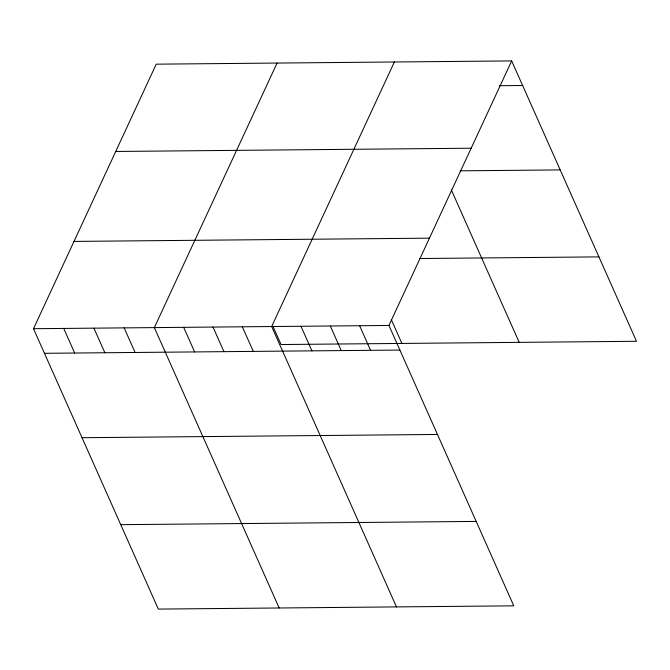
<?xml version="1.0" encoding="UTF-8"?>
<svg xmlns="http://www.w3.org/2000/svg" width="670" height="670" viewBox="0 0 670 670"><rect width="100%" height="100%" fill="white"/><g stroke="black" fill="none" stroke-linecap="round" stroke-linejoin="round"><path stroke-width="1" d="M511.671 60.911L388.943 325.461L513.773 605.831L158.329 609.089L33.5 328.71L156.227 64.169L511.671 60.911L636.5 341.29L281.057 344.539L272.883 326.19M277.078 63.064L154.351 327.605L279.181 607.975M394.37 61.992L271.651 326.533L396.481 606.903M499.359 85.718L522.617 85.5M115.726 151.47L471.169 148.212M460.089 170.833L560.195 169.912M74.002 241.409L429.445 238.16M419.939 258.519L598.921 256.878M33.5 328.71L388.943 325.461M44.446 353.299L399.898 350.05M82.025 437.711L437.477 434.453M120.751 524.677L476.194 521.419M451.32 189.895L519.2 342.362M391.288 319.582L401.908 343.434M359.623 325.729L370.569 350.318M330.302 325.997L341.248 350.586M300.972 326.265L311.918 350.854M242.322 326.801L253.277 351.39M213.001 327.069L223.947 351.658M183.672 327.337L194.627 351.926M124.143 327.881L135.089 352.47M93.926 328.158L104.872 352.747M63.717 328.434L74.663 353.023"/></g></svg>
